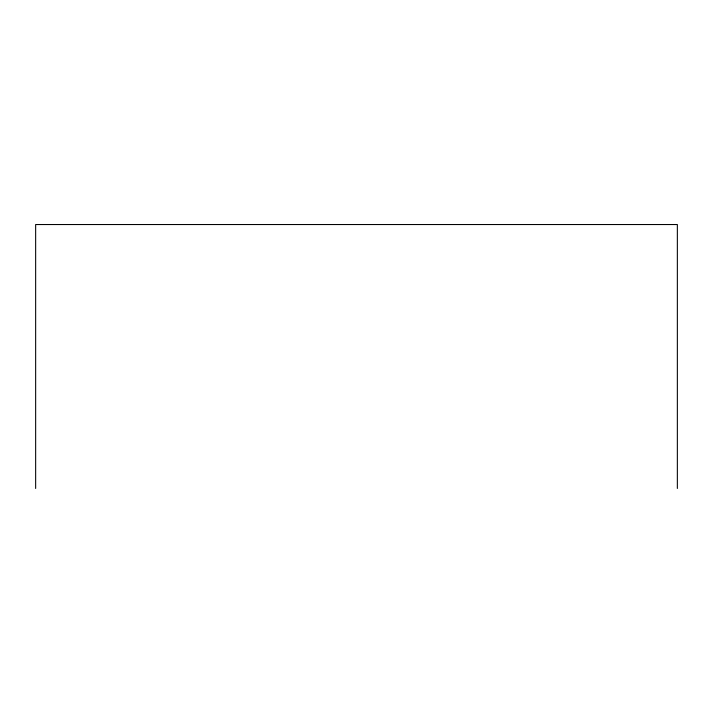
<?xml version="1.0" encoding="UTF-8"?>
<svg xmlns="http://www.w3.org/2000/svg" width="713" height="713" viewBox="0 0 713 713"><rect width="100%" height="100%" fill="white"/><g stroke="black" fill="none" stroke-linecap="round" stroke-linejoin="round"><path stroke-width="1.07" d="M677.35 488.467L677.35 224.533L35.65 224.533L35.65 488.467"/></g></svg>
